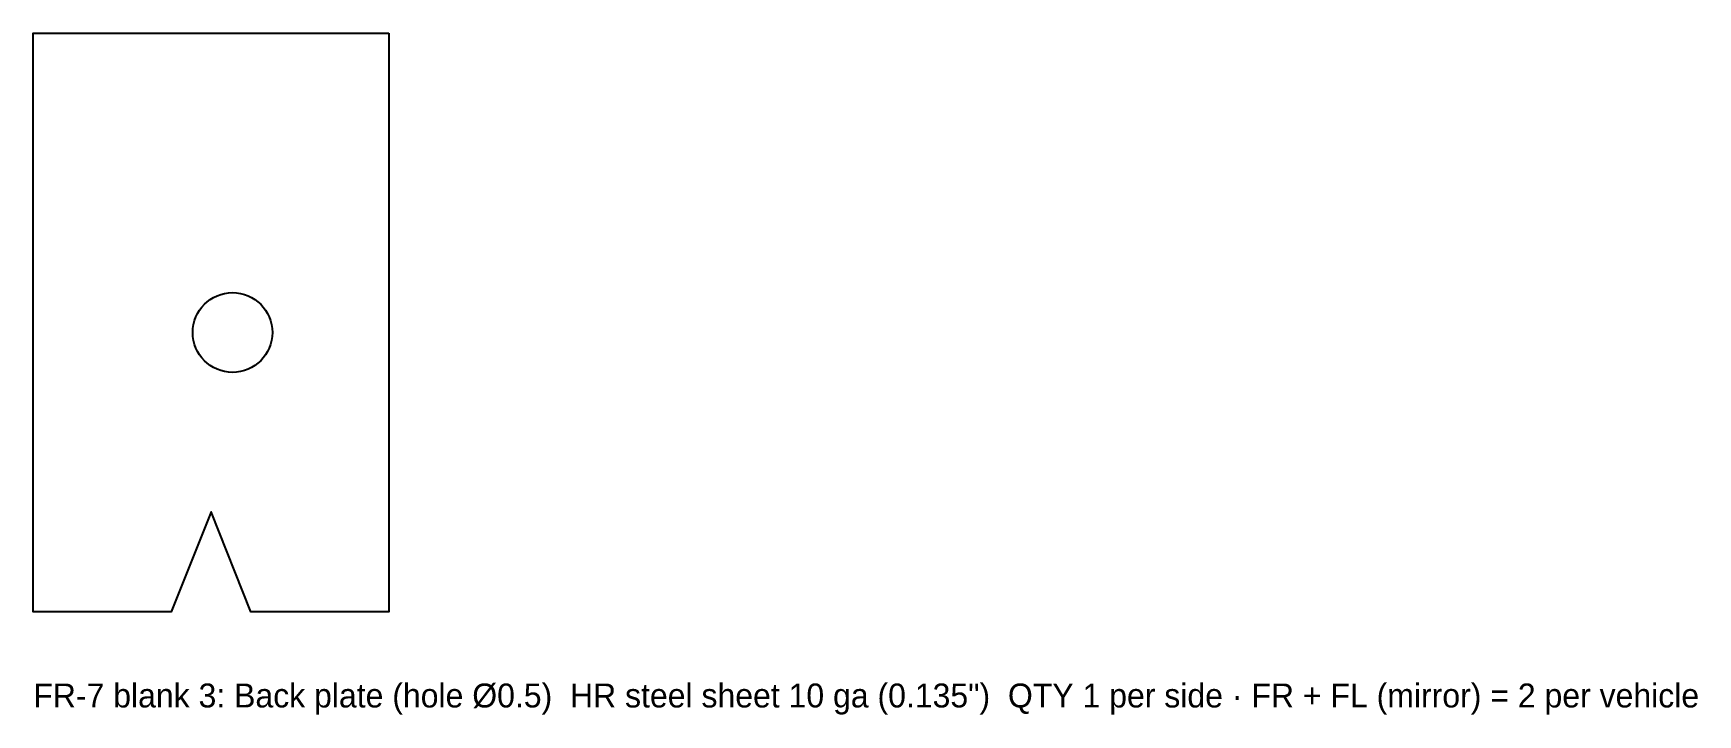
# Model space of a CAD drawing. Header units: inches. Extents: x 0 to 10.4, y -0.6 to 3.6.
import ezdxf

# ---------------------------------------------------------------- set-up
doc = ezdxf.new("R2010")
doc.units = ezdxf.units.IN
doc.header["$MEASUREMENT"] = 0
doc.layers.add('CUT', color=7, linetype='Continuous')
doc.layers.add('TEXT', color=3, linetype='Continuous')

msp = doc.modelspace()

# ---------------------------------------------------------------- linework, layer by layer
at = {"layer": 'CUT'}
msp.add_lwpolyline([(2.231, 3.625), (2.231, 0), (1.3655, 0), (1.1155, 0.625), (0.8655, 0), (0, 0), (0, 3.625), (2.231, 3.625)], close=True, dxfattribs=at)
msp.add_circle((1.25, 1.75), 0.25, dxfattribs=at)

# ---------------------------------------------------------------- texts
at = {"layer": 'TEXT'}
msp.add_text('FR-7 blank 3: Back plate (hole Ø0.5)  HR steel sheet 10 ga (0.135")  QTY 1 per side · FR + FL (mirror) = 2 per vehicle', height=0.15, dxfattribs=at).set_placement((0, -0.6))

doc.saveas('drawing.dxf')
